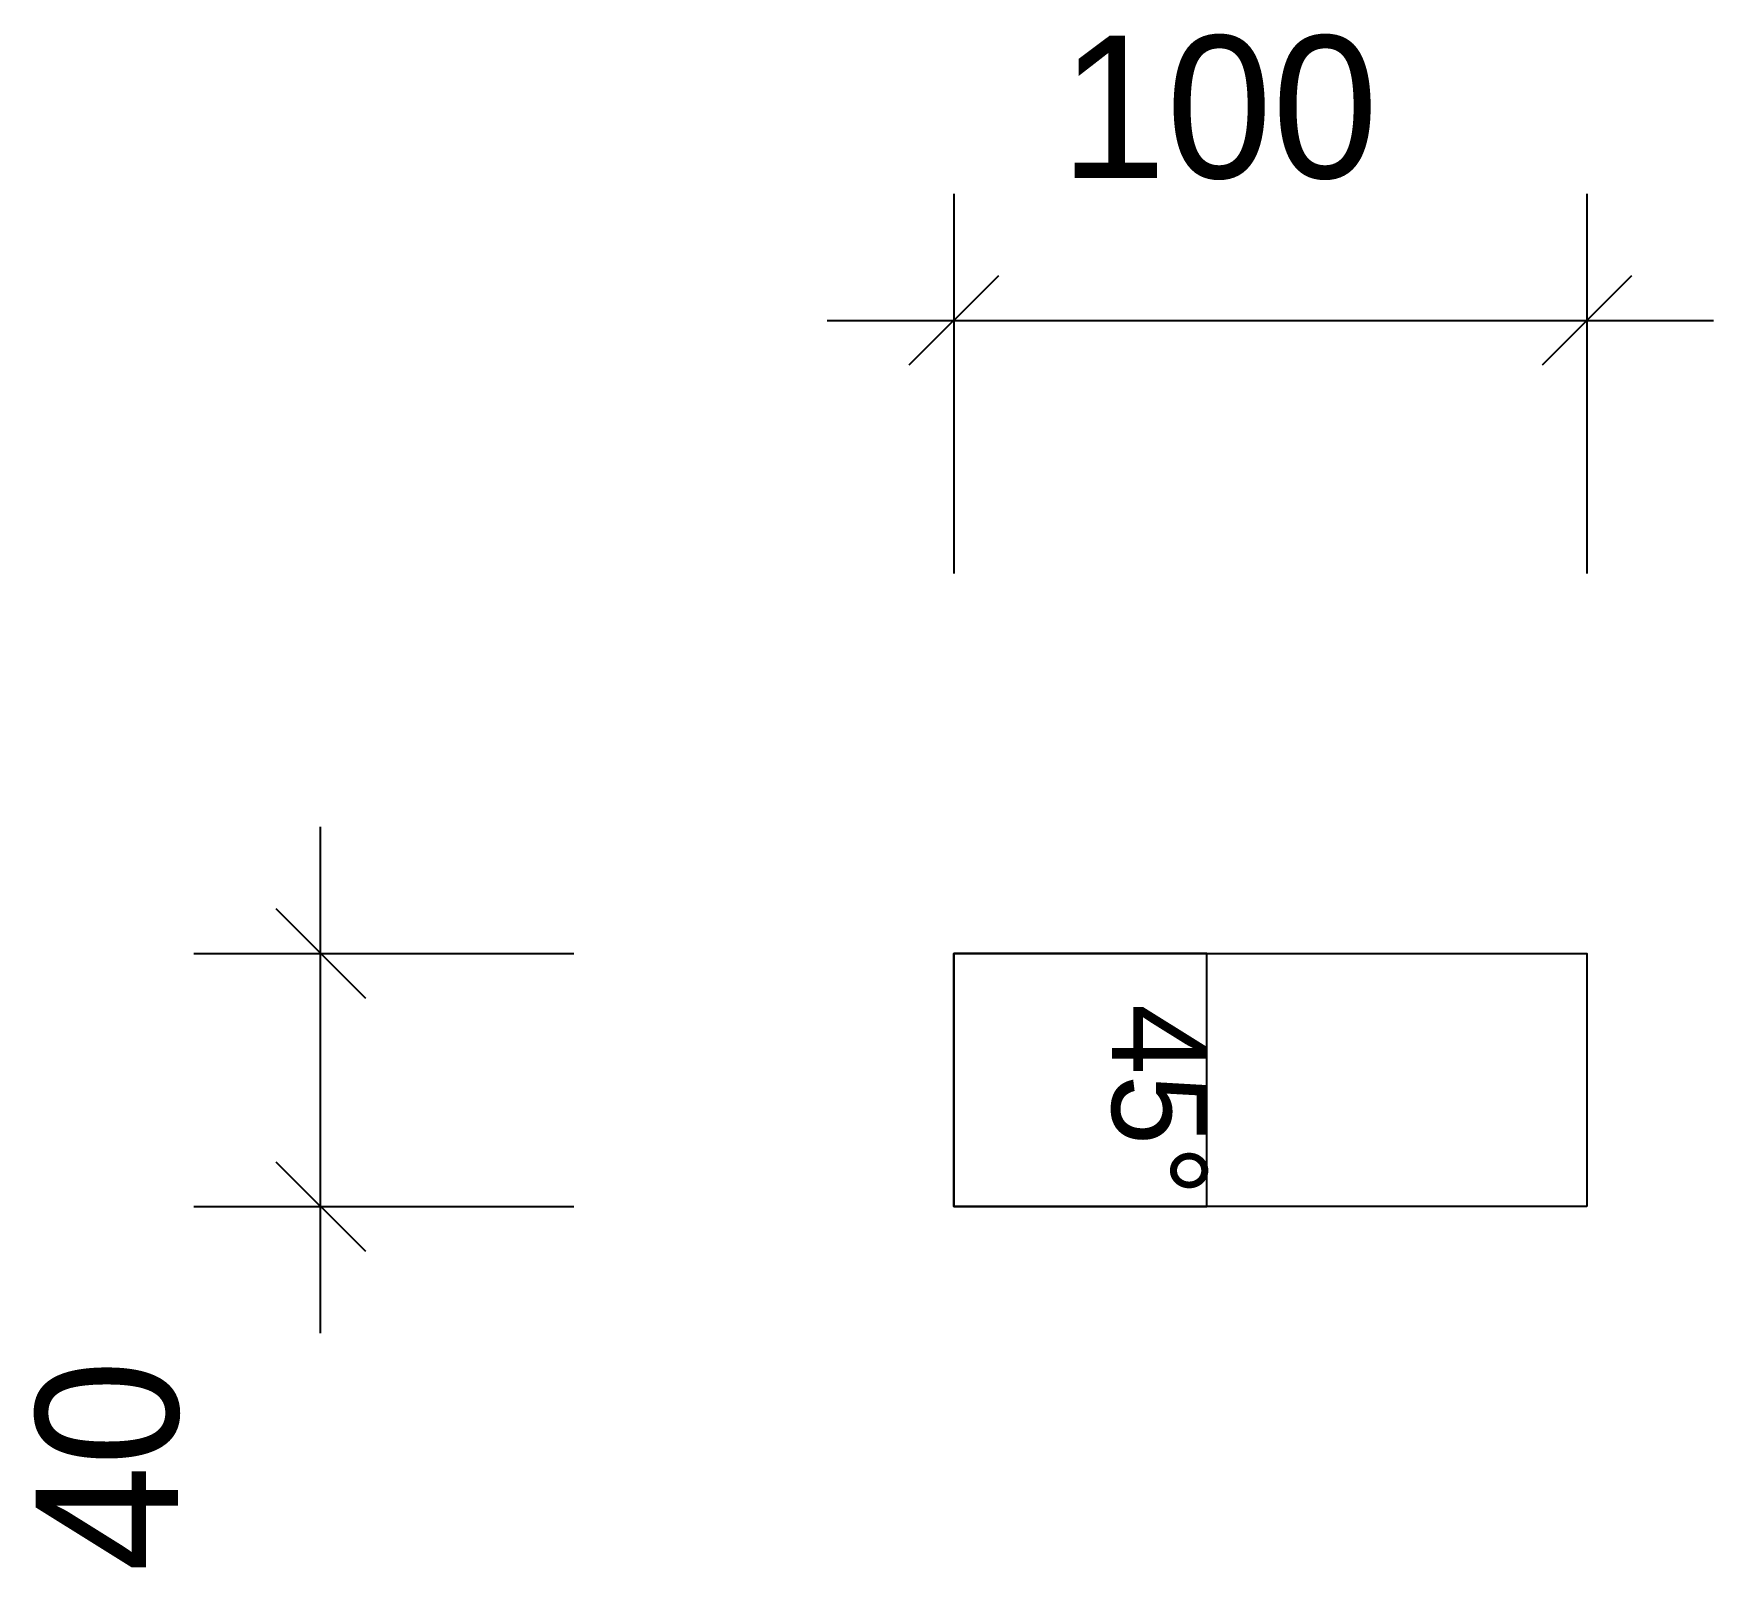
# Model space of a CAD drawing. Header units: millimetres. Extents: x -145 to 120, y -57 to 185.
import ezdxf
from ezdxf.enums import TextEntityAlignment as Align

# ---------------------------------------------------------------- set-up
doc = ezdxf.new("R2010")
doc.units = ezdxf.units.MM
for name, color, linetype in [('CONTOUR', 7, 'CONTINUOUS'), ('CUT_MITRE', 7, 'CONTINUOUS'), ('DIMLINES', 7, 'CONTINUOUS'), ('DIMLINESTEXT', 7, 'CONTINUOUS')]:
    doc.layers.add(name, color=color, linetype=linetype)

msp = doc.modelspace()

# ---------------------------------------------------------------- linework, layer by layer
at = {"layer": 'CONTOUR', "color": 0, "linetype": '0'}
msp.add_lwpolyline([(100.001, 0), (0, 0), (0, 40), (100.001, 40), (100.001, 0)], dxfattribs=at)
at = {"layer": 'CUT_MITRE', "color": 1, "linetype": '1'}
msp.add_lwpolyline([(40, 0), (40, 4), (40, 20), (40, 24), (40, 40), (32, 40), (0, 40), (0, 32), (0, 0), (8, 0), (40, 0)], dxfattribs=at)
at = {"layer": 'DIMLINES', "color": 0}
for p, q in [((0, 160), (0, 100)), ((100.001, 160), (100.001, 100)), ((7.071, 147.071), (-7.071, 132.929)), ((107.072, 147.071), (92.93, 132.929)), ((-20, 140), (120.001, 140)), ((-100, -20), (-100, 60)), ((-107.071, 47.071), (-92.929, 32.929)), ((-120, 40), (-60, 40)), ((-107.071, 7.071), (-92.929, -7.071)), ((-120, 0), (-60, 0))]:
    msp.add_line(p, q, dxfattribs=at)

# ---------------------------------------------------------------- texts
at = {"layer": 'DIMLINESTEXT'}
msp.add_text('100', height=22.5, dxfattribs=at).set_placement((16.835, 185), align=Align.TOP_LEFT)
for s, height, rotation, p in [('45°', 15, 270, (40, 32)), ('40', 22.5, 90, (-145, -57.721))]:
    msp.add_text(s, height=height, rotation=rotation, dxfattribs=at).set_placement(p, align=Align.TOP_LEFT)

doc.saveas('drawing.dxf')
